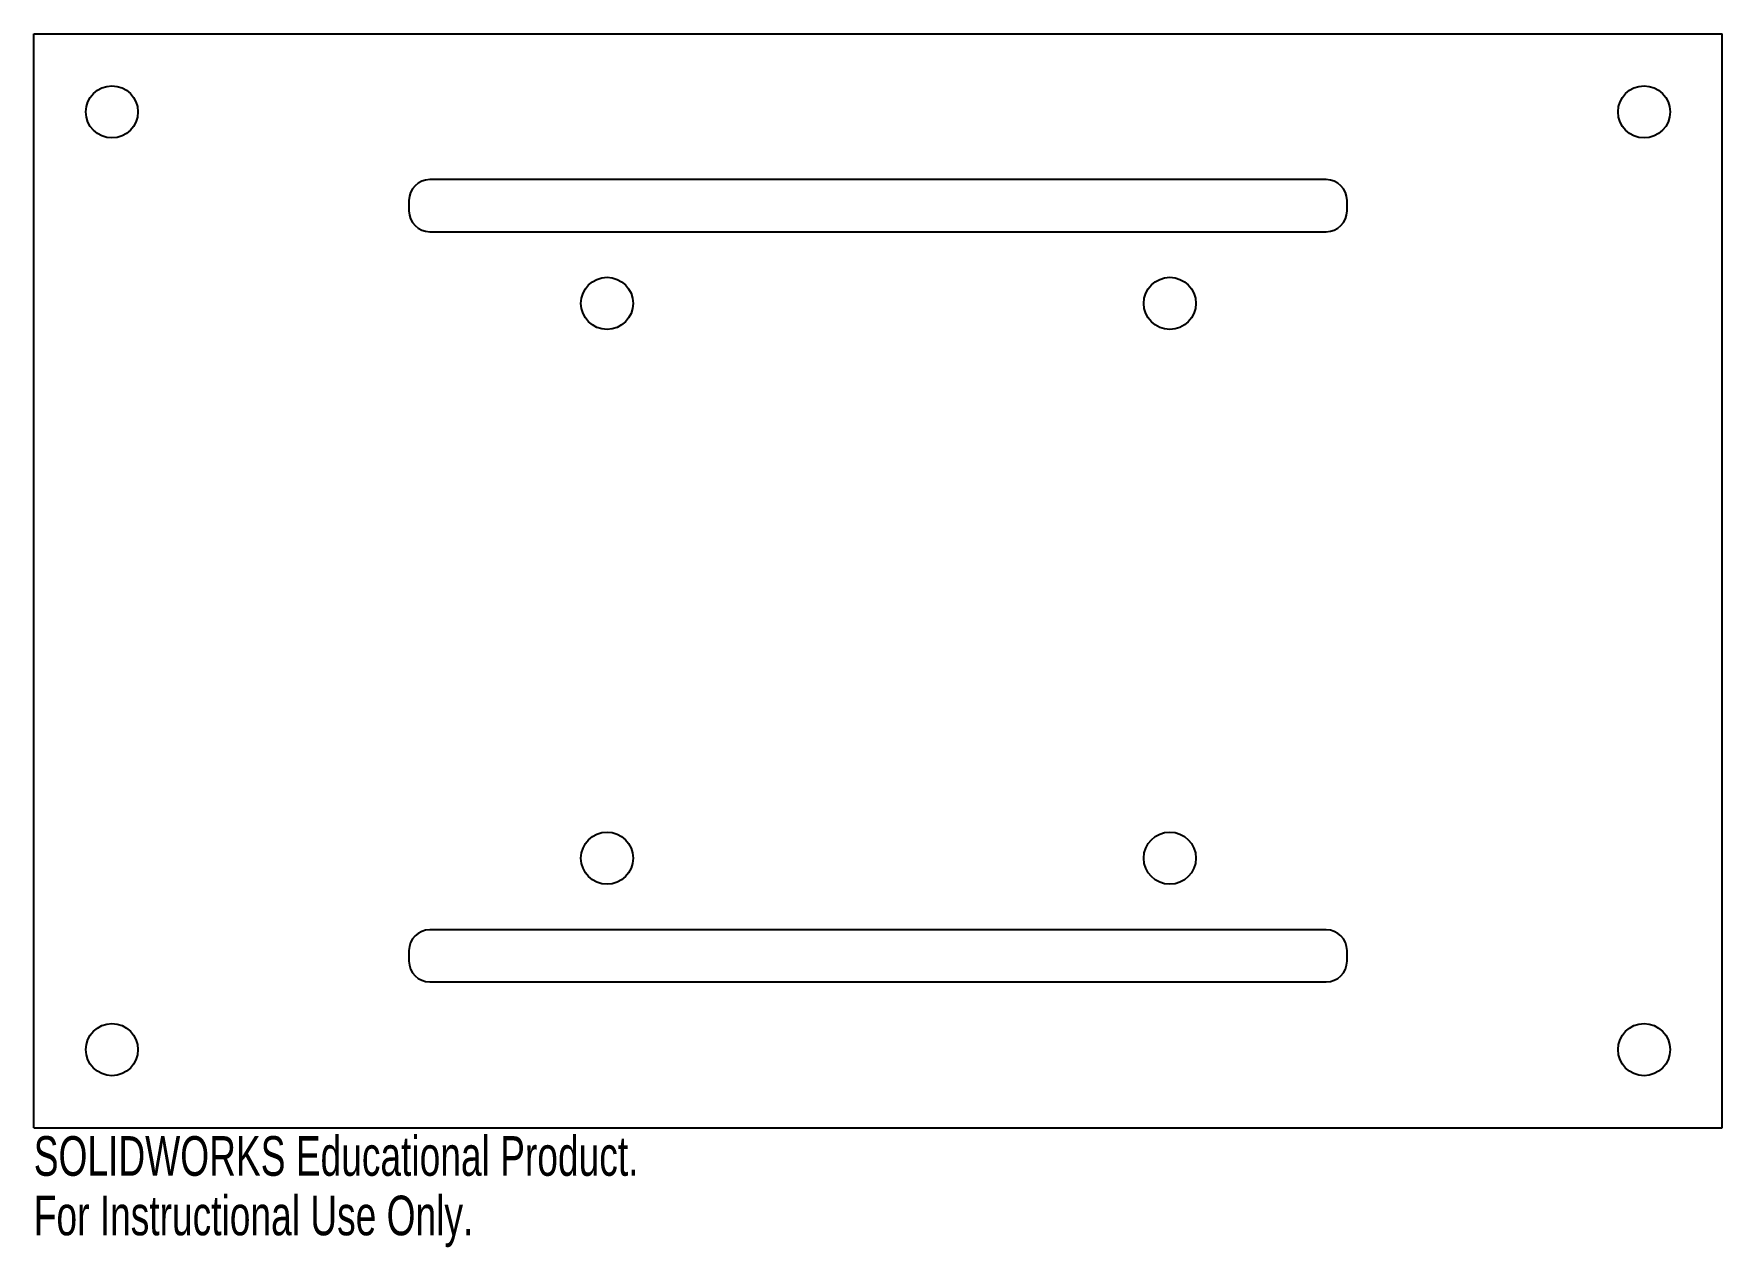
# Model space of a CAD drawing. Header units: inches. Extents: x -4.05 to 4.05, y -3.2 to 2.62.
import ezdxf

# ---------------------------------------------------------------- set-up
doc = ezdxf.new("R2010")
doc.units = ezdxf.units.IN
doc.header["$MEASUREMENT"] = 0
doc.styles.add('SLDTEXTSTYLE0', font='TXT', dxfattribs={"width": 0.7})

msp = doc.modelspace()

# ---------------------------------------------------------------- linework, layer by layer
at = {"color": 7, "linetype": 'Continuous', "lineweight": 25}
for p, q in [((-4.05, 2.625), (4.05, 2.625)), ((-4.05, -2.625), (-4.05, 2.625)), ((4.05, -2.625), (4.05, 2.625)), ((2.15, 1.925), (-2.15, 1.925)), ((-2.25, 1.825), (-2.25, 1.775)), ((2.25, 1.775), (2.25, 1.825)), ((-2.15, 1.675), (2.15, 1.675)), ((2.15, -1.675), (-2.15, -1.675)), ((-2.25, -1.775), (-2.25, -1.825)), ((2.25, -1.825), (2.25, -1.775)), ((-2.15, -1.925), (2.15, -1.925)), ((-4.05, -2.625), (4.05, -2.625))]:
    msp.add_line(p, q, dxfattribs=at)
for centre in [(-3.675, 2.25), (3.675, 2.25), (-1.3, 1.3312), (1.4, 1.3312), (-1.3, -1.3312), (1.4, -1.3312), (-3.675, -2.25), (3.675, -2.25)]:
    msp.add_circle(centre, 0.125, dxfattribs=at)
for centre, start, end in [((-2.15, 1.825), 90, 180), ((2.15, 1.825), 0, 90), ((-2.15, 1.775), 180, 270), ((2.15, 1.775), 270, 0), ((-2.15, -1.775), 90, 180), ((2.15, -1.775), 0, 90), ((-2.15, -1.825), 180, 270), ((2.15, -1.825), 270, 0)]:
    msp.add_arc(centre, 0.1, start, end, dxfattribs=at)

# ---------------------------------------------------------------- texts
at = {"color": 7, "linetype": 'Continuous', "char_height": 0.1903, "attachment_point": 1, "style": 'SLDTEXTSTYLE0'}
for s, insert in [('SOLIDWORKS Educational Product.', (-4.05, -2.6651)), ('For Instructional Use Only.', (-4.05, -2.9506))]:
    msp.add_mtext(s, dxfattribs=dict(at, insert=insert))

doc.saveas('drawing.dxf')
